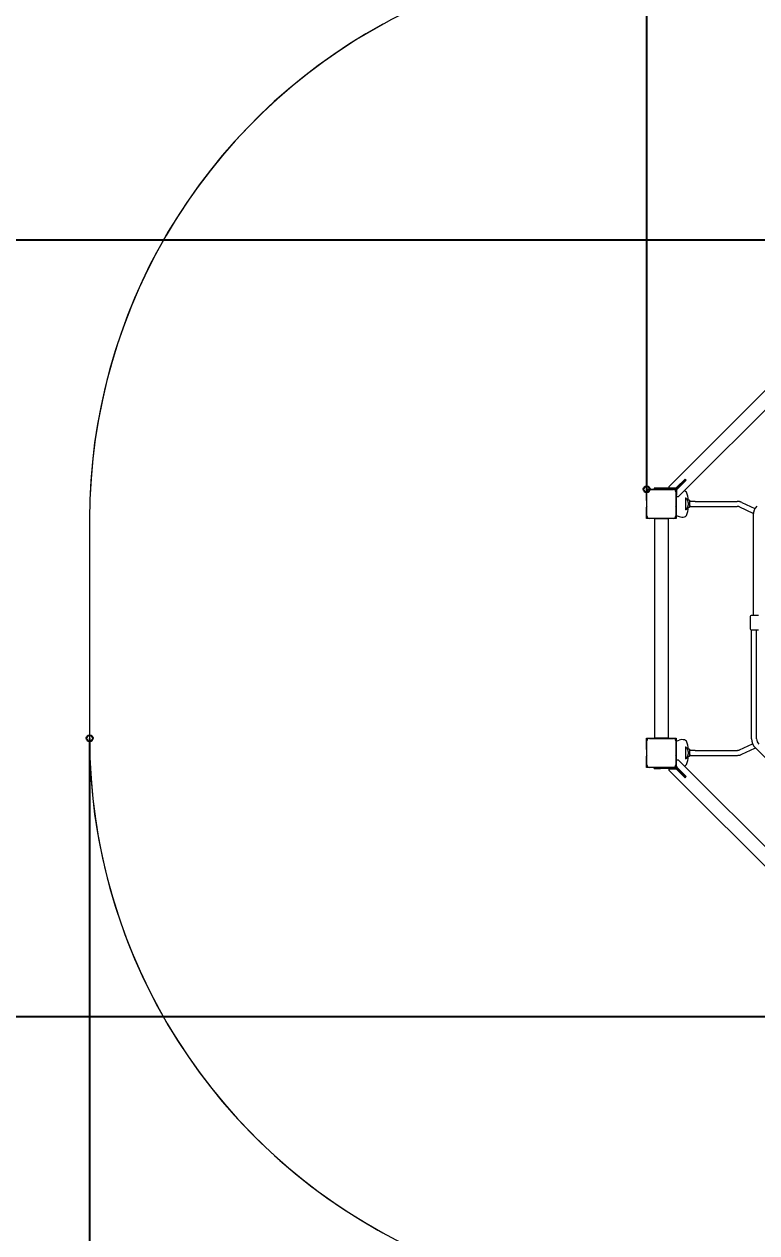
# Model space of a CAD drawing. Extents: x -11140 to 8860, y -4637 to 15363.
# Drawn here: x -3232 to -880, y -1945 to 1939 of the extents above; entities that cross this region are included whole.
import ezdxf

# ---------------------------------------------------------------- set-up
doc = ezdxf.new("R2010")
doc.units = 0
doc.header["$LTSCALE"] = 5
doc.header["$PDMODE"] = 33
doc.header["$PDSIZE"] = 20
for name, color, linetype in [('PRODUCT', 3, 'CONTINUOUS'), ('REFERENCE', 9, 'CONTINUOUS'), ('REVIEW_REQUIRED', 30, 'CONTINUOUS'), ('SAFETY_ZONE', 1, 'CONTINUOUS')]:
    doc.layers.add(name, color=color, linetype=linetype)
doc.styles.add('LG1', font='arial.ttf', dxfattribs={"height": 185})
doc.dimstyles.new('LG_DIM', dxfattribs={"dimtxt": 185, "dimasz": 120, "dimexe": 50, "dimexo": 1, "dimgap": 50, "dimtad": 1, "dimdec": 0, "dimrnd": 10, "dimtxsty": 'LG1', "dimcen": 2.5, "dimclrt": 4, "dimadec": 4, "dimazin": 3, "dimtfac": 1, "dimtdec": 0, "dimtmove": 0, "dimatfit": 3, "dimarcsym": 0})

# ---------------------------------------------------------------- blocks, each defined once
blk = doc.blocks.new('*D4')
at = {"layer": 'REFERENCE', "color": 0, "transparency": 16777216}
for p in [(-3021.5, -355.6), (3050.1, -354.6), (3050.1, -3761.6)]:
    blk.add_point(p, dxfattribs=at)
at = {"layer": 'REVIEW_REQUIRED', "color": 0, "lineweight": -2, "transparency": 16777216}
for p, q in [((-3021.5, -356.6), (-3021.5, -3811.6)), ((3050.1, -355.6), (3050.1, -3811.6)), ((-2901.5, -3761.6), (-1139.3, -3761.6)), ((2930.1, -3761.6), (546.8, -3761.6))]:
    blk.add_line(p, q, dxfattribs=at)
at = {"layer": 'REVIEW_REQUIRED', "color": 0, "transparency": 16777216}
for points in [[(-2901.5, -3741.6), (-2901.5, -3781.6), (-3021.5, -3761.6)], [(2930.1, -3741.6), (2930.1, -3781.6), (3050.1, -3761.6)]]:
    blk.add_solid(points, dxfattribs=at)
at = {"layer": 'REVIEW_REQUIRED', "color": 4, "transparency": 16777216, "insert": (-296.3, -3761.6), "char_height": 185, "attachment_point": 5, "style": 'LG1'}
blk.add_mtext('\\A1;6070 mm\\P [(19\'-11{\\H1.000000x;\\S1/4;}" in)]', dxfattribs=at)
blk = doc.blocks.new('*D6')
at = {"layer": 'REFERENCE', "color": 0, "transparency": 16777216}
for p in [(1261.8, 3785.2), (-1233.2, 444.4), (1261.8, 444.4)]:
    blk.add_point(p, dxfattribs=at)
at = {"layer": 'REVIEW_REQUIRED', "color": 0, "lineweight": -2, "transparency": 16777216}
for p, q in [((-1233.2, 445.4), (-1233.2, 3835.2)), ((1261.8, 445.4), (1261.8, 3835.2)), ((-1113.2, 3785.2), (-610.1, 3785.2)), ((1141.8, 3785.2), (908.1, 3785.2))]:
    blk.add_line(p, q, dxfattribs=at)
at = {"layer": 'REVIEW_REQUIRED', "color": 0, "transparency": 16777216}
for points in [[(-1113.2, 3805.2), (-1113.2, 3765.2), (-1233.2, 3785.2)], [(1141.8, 3805.2), (1141.8, 3765.2), (1261.8, 3785.2)]]:
    blk.add_solid(points, dxfattribs=at)
at = {"layer": 'REVIEW_REQUIRED', "color": 4, "transparency": 16777216, "insert": (149, 3785.2), "char_height": 185, "attachment_point": 5, "style": 'LG1'}
blk.add_mtext('\\A1;2500 mm\\P [(8\'-2{\\H1.000000x;\\S5/16;}" in)]', dxfattribs=at)
blk = doc.blocks.new('*D7')
at = {"layer": 'REFERENCE', "color": 0, "transparency": 16777216}
for p in [(-433.2, 1244.4), (-4396.1, -1250.6), (-433.2, -1250.6)]:
    blk.add_point(p, dxfattribs=at)
at = {"layer": 'REVIEW_REQUIRED', "color": 0, "lineweight": -2, "transparency": 16777216}
for p, q in [((-434.2, 1244.4), (-4446.1, 1244.4)), ((-4396.1, 1124.4), (-4396.1, 212.7)), ((-4396.1, -1130.6), (-4396.1, -687)), ((-434.2, -1250.6), (-4446.1, -1250.6))]:
    blk.add_line(p, q, dxfattribs=at)
at = {"layer": 'REVIEW_REQUIRED', "color": 0, "transparency": 16777216}
for points in [[(-4416.1, 1124.4), (-4376.1, 1124.4), (-4396.1, 1244.4)], [(-4416.1, -1130.6), (-4376.1, -1130.6), (-4396.1, -1250.6)]]:
    blk.add_solid(points, dxfattribs=at)
at = {"layer": 'REVIEW_REQUIRED', "color": 4, "transparency": 16777216, "insert": (-4396.1, -237.1), "char_height": 185, "attachment_point": 5, "style": 'LG1'}
blk.add_mtext('\\A1;2500 mm\\P [(8\'-2{\\H1.000000x;\\S5/16;}" in)]', dxfattribs=at)
blk = doc.blocks.new('Variteemalayerit')
at = {"layer": 'REVIEW_REQUIRED', "invisible_edges": 15}
blk.add_3dface([(-10000, -10000, -5), (10000, -10000, -5), (10000, 10000, -5), (-10000, 10000, -5)], dxfattribs=at)

msp = doc.modelspace()

# ---------------------------------------------------------------- linework, layer by layer
at = {"layer": 'PRODUCT', "linetype": 'Continuous', "lineweight": 0}
for p, q in [((-1161.6, 453.7), (-442.8, 1172.5)), ((-408.7, 1143), (-1132.1, 419.6)), ((-1137.5, 449.5), (-1110.2, 476.9)), ((-1106.6, 473.3), (-1136.3, 443.7)), ((-1112.3, 470.5), (-1136.2, 446.6)), ((-1112.3, 470.5), (-1108.8, 474)), ((-1110.9, 476.2), (-1108.8, 474)), ((-1110.2, 476.9), (-1106.6, 473.3)), ((-1233.7, 444.9), (-1197.2, 444.9)), ((-1233.7, 408.4), (-1233.7, 444.9)), ((-1232.7, 358.9), (-1232.7, 435.9)), ((-1224.7, 443.9), (-1147.7, 443.9)), ((-1209.2, 447.9), (-1209.2, 444.9)), ((-1189.2, 447.9), (-1209.2, 447.9)), ((-1209.2, 444.9), (-1189.2, 444.9)), ((-1140.4, 447.9), (-1189.2, 447.9)), ((-1140.4, 444.9), (-1189.2, 444.9)), ((-1175.2, 444.9), (-1138.7, 444.9)), ((-1161.7, 447.9), (-1161.7, 449.9)), ((-1161.6, 449.9), (-1161.7, 449.9)), ((-1161.7, 444.9), (-1161.7, 444.9)), ((-1156, 448.1), (-1141.1, 448.1)), ((-1139.7, 435.9), (-1139.7, 358.9)), ((-1138.7, 444.9), (-1138.7, 408.4)), ((-1138.7, 434.9), (-1137.8, 435.2)), ((-1137.5, 449.5), (-1138.3, 448.8)), ((-1137.8, 440.2), (-1137.8, 425.3)), ((-1138.7, 408.4), (-1138.7, 386.4)), ((-1108.7, 417.1), (-1108.7, 377.7)), ((-1100.7, 392.6), (-1100.7, 392.6)), ((-1095.7, 408.8), (-1099.7, 408.9)), ((-1095.7, 397.4), (-1099.7, 397.4)), ((-1099.7, 397.4), (-1095.7, 397.4)), ((-1095.7, 408.8), (-1095.7, 397.4)), ((-1091.7, 405.4), (-1095.7, 405.4)), ((-1095.7, 397.4), (-1095.7, 386)), ((-1091.7, 389.4), (-1095.7, 389.4)), ((-1077.7, 405.4), (-1091.7, 405.4)), ((-1091.7, 389.4), (-1077.7, 389.4)), ((-1077.7, 405.4), (-942.9, 405.4)), ((-1077.7, 389.4), (-942.9, 389.4)), ((-928.2, 402.1), (-886.1, 382.1)), ((-1233.7, 349.9), (-1233.7, 386.4)), ((-1197.2, 349.9), (-1233.7, 349.9)), ((-1147.7, 350.9), (-1224.7, 350.9)), ((-1138.7, 349.9), (-1175.2, 349.9)), ((-1138.7, 386.4), (-1138.7, 349.9)), ((-1138.7, 359.9), (-1129.2, 356.6)), ((-1095.7, 386), (-1099.7, 385.8)), ((-935.1, 387.6), (-892.9, 367.7)), ((-891.7, 361.4), (-891.7, 38.4)), ((-1163.7, 349.4), (-1208.7, 349.4)), ((-1208.7, 349.4), (-1208.7, -354.6)), ((-1163.7, -354.6), (-1163.7, 349.4)), ((-901.2, 35.4), (-901.2, -4.6)), ((-886.2, 38.4), (-898.2, 38.4)), ((-874.2, 38.4), (-886.2, 38.4)), ((-898.2, -7.6), (-886.2, -7.6)), ((-896.7, -357.6), (-896.7, -7.6)), ((-886.2, -7.6), (-874.2, -7.6)), ((-880.7, -357.6), (-880.7, -7.6)), ((-1233.7, -355.1), (-1197.2, -355.1)), ((-1233.7, -391.6), (-1233.7, -355.1)), ((-1232.7, -441.1), (-1232.7, -364.1)), ((-1224.7, -356.1), (-1147.7, -356.1)), ((-1208.7, -354.6), (-1163.7, -354.6)), ((-1175.2, -355.1), (-1138.7, -355.1)), ((-1139.7, -364.1), (-1139.7, -441.1)), ((-1138.7, -355.1), (-1138.7, -391.6)), ((-1138.7, -365.1), (-1129.2, -361.9)), ((-1108.7, -382.9), (-1108.7, -422.3)), ((-935.1, -392.9), (-893.5, -373.2)), ((-928.2, -407.3), (-886.1, -387.4)), ((-376.1, -898.8), (-885.1, -385.8)), ((-1233.7, -450.1), (-1233.7, -413.6)), ((-1138.7, -391.6), (-1138.7, -413.6)), ((-1138.7, -413.6), (-1138.7, -450.1)), ((-1131.8, -425.2), (-408.4, -1148.6)), ((-1100.7, -407.4), (-1100.7, -407.4)), ((-1095.7, -391.2), (-1099.7, -391.1)), ((-1099.7, -402.6), (-1095.7, -402.6)), ((-1095.7, -402.6), (-1099.7, -402.6)), ((-1095.7, -414), (-1099.7, -414.2)), ((-1095.7, -391.2), (-1095.7, -402.6)), ((-1091.7, -394.6), (-1095.7, -394.6)), ((-1095.7, -402.6), (-1095.7, -414)), ((-1091.7, -410.6), (-1095.7, -410.6)), ((-1077.7, -394.6), (-1091.7, -394.6)), ((-1091.7, -410.6), (-1077.7, -410.6)), ((-1077.7, -394.6), (-942.9, -394.6)), ((-1077.7, -410.6), (-942.9, -410.6)), ((-1197.2, -450.1), (-1233.7, -450.1)), ((-1147.7, -449.1), (-1224.7, -449.1)), ((-1209.2, -453.1), (-1209.2, -450.1)), ((-1189.2, -450.1), (-1209.2, -450.1)), ((-1209.2, -453.1), (-1189.2, -453.1)), ((-1140.4, -450.1), (-1189.2, -450.1)), ((-1140.4, -453.1), (-1189.2, -453.1)), ((-1138.7, -450.1), (-1175.2, -450.1)), ((-1161.7, -450.1), (-1161.7, -450.1)), ((-1161.7, -453.1), (-1161.7, -455.1)), ((-1161.7, -455.1), (-1161.3, -455.1)), ((-442.5, -1178.1), (-1161.3, -459.3)), ((-1155.6, -453.7), (-1140.7, -453.7)), ((-1138.7, -440.1), (-1137.4, -440.6)), ((-1137.2, -455.1), (-1138.3, -454)), ((-1137.4, -445.8), (-1137.4, -430.9)), ((-1137.2, -455.1), (-1109.8, -482.5)), ((-1112.3, -475.8), (-1136.2, -451.9)), ((-1106.3, -478.9), (-1136, -449.3)), ((-1108.8, -479.3), (-1112.3, -475.8)), ((-1110.9, -481.4), (-1108.8, -479.3)), ((-1109.8, -482.5), (-1106.3, -478.9))]:
    msp.add_line(p, q, dxfattribs=at)
for centre, radius, start, end in [((-1224.7, 435.9), 8, 90, 180), ((-1197.2, 436.9), 8, 61.045, 90), ((-1175.2, 436.9), 8, 90, 118.955), ((-1147.7, 435.9), 8, 0, 90), ((-1141.1, 453.1), 5, 269.994, 315), ((-1140.4, 450.9), 3, 270, 315), ((-1140.4, 450.9), 6, 270, 315), ((-1144.7, 438.9), 11, 58.7146, 60.3027), ((-1132.8, 440.2), 5, 135, 179.994), ((-1144.7, 438.9), 11, 31.8634, 42.5011), ((-1118.7, 407.9), 32, 76.8467, 78.6612), ((-1113.3, 431.3), 8, 24.653, 76.8467), ((-1169.6, 405.4), 70, 2.883, 24.653), ((-1225.7, 408.4), 8, 180, 208.955), ((-1225.7, 386.4), 8, 151.045, 180), ((-1146.7, 408.4), 8, 331.045, 0), ((-1146.7, 386.4), 8, 0, 28.955), ((-851.7, 361.4), 40, 134.7719, 180), ((-1224.7, 358.9), 8, 180, 270), ((-1197.2, 357.9), 8, 270, 298.955), ((-1175.2, 357.9), 8, 241.045, 270), ((-1147.7, 358.9), 8, 270, 0), ((-1118.7, 386.9), 32, 251, 283.1533), ((-1113.3, 363.5), 8, 283.1533, 335.347), ((-1169.6, 389.3), 70, 335.347, 357.117), ((-898.2, 35.4), 3, 90, 180), ((-898.2, -4.6), 3, 180, 270), ((-1224.7, -364.1), 8, 90, 180), ((-1197.2, -363.1), 8, 61.045, 90), ((-1175.2, -363.1), 8, 90, 118.955), ((-1147.7, -364.1), 8, 0, 90), ((-1118.7, -392.1), 32, 76.8467, 109), ((-1113.3, -368.7), 8, 24.653, 76.8467), ((-1169.6, -394.6), 70, 2.883, 24.653), ((-856.7, -357.6), 40, 180, 224.7719), ((-856.7, -357.6), 24, 180, 224.7719), ((-1225.7, -391.6), 8, 180, 208.955), ((-1225.7, -413.6), 8, 151.045, 180), ((-1146.7, -391.6), 8, 331.045, 0), ((-1146.7, -413.6), 8, 0, 28.955), ((-1169.6, -410.7), 70, 335.347, 357.117), ((-1224.7, -441.1), 8, 180, 270), ((-1197.2, -442.1), 8, 270, 298.955), ((-1175.2, -442.1), 8, 241.045, 270), ((-1147.7, -441.1), 8, 270, 0), ((-1140.7, -458.7), 5, 45, 90.006), ((-1140.4, -456.1), 6, 45, 90), ((-1140.4, -456.1), 3, 45, 90), ((-1144.7, -444.1), 11, 298.1869, 301.2995), ((-1132.4, -445.8), 5, 180.006, 225), ((-1144.7, -444.1), 11, 317.5027, 328.1366), ((-1118.7, -413.1), 32, 281.3388, 283.1533), ((-1113.3, -436.5), 8, 283.1533, 335.347)]:
    msp.add_arc(centre, radius, start, end, dxfattribs=at)
for points, weights in [([(-1161.6, 448.1), (-1161.6, 451.7), (-1161.6, 453.7), (-1161.6, 453.7)], [1, 0.910683602523, 0.910683602523, 1]), ([(-1156, 448.1), (-1158, 448.1), (-1159.9, 448.1), (-1161.6, 448.1)], [1, 0.977283884193, 0.977283884193, 1]), ([(-1137.8, 419.6), (-1137.8, 421.3), (-1137.8, 423.3), (-1137.8, 425.3)], [1, 0.977283884193, 0.977283884193, 1]), ([(-1132.1, 419.6), (-1132.1, 419.6), (-1134.2, 419.6), (-1137.8, 419.6)], [1, 0.910683602523, 0.910683602523, 1]), ([(-1137.4, -425.2), (-1133.8, -425.2), (-1131.8, -425.2), (-1131.8, -425.2)], [1, 0.910683602523, 0.910683602523, 1]), ([(-1137.4, -430.9), (-1137.4, -428.9), (-1137.4, -426.9), (-1137.4, -425.2)], [1, 0.977283884193, 0.977283884193, 1]), ([(-1161.3, -459.3), (-1161.3, -459.3), (-1161.3, -457.3), (-1161.3, -453.7)], [1, 0.910683602523, 0.910683602523, 1]), ([(-1161.3, -453.7), (-1159.6, -453.7), (-1157.6, -453.7), (-1155.6, -453.7)], [1, 0.977283884193, 0.977283884193, 1])]:
    msp.add_rational_spline(points, weights, degree=3, dxfattribs=at)
for points, knots in [([(-1136.1, 445.8), (-1136.1, 445.8), (-1136.1, 445.8), (-1135.9, 445.5), (-1135.7, 445.2), (-1135.5, 444.9), (-1135.5, 444.9), (-1135.5, 444.9)], [0.054256664, 0.054256664, 0.054256664, 0.054256664, 0.054256755, 0.054256755, 0.055358265, 0.055358265, 0.055358324, 0.055358324, 0.055358324, 0.055358324]), ([(-1108.7, 417.1), (-1108.1, 416.8), (-1107.6, 416.5), (-1106.9, 416), (-1106.7, 415.8), (-1106.3, 415.4), (-1106.2, 415.2), (-1106, 414.9)], [0.000000242, 0.000000242, 0.000000242, 0.000000242, 0.002114103, 0.002114103, 0.003171033, 0.003171033, 0.004227963, 0.004227963, 0.004227963, 0.004227963]), ([(-1101.2, 404.5), (-1101.1, 404.1), (-1101, 403.6), (-1100.8, 402.8), (-1100.8, 402.5), (-1100.7, 401.9), (-1100.7, 401.6), (-1100.6, 400.7), (-1100.5, 400), (-1100.5, 399), (-1100.5, 398.7), (-1100.5, 398), (-1100.5, 397.7), (-1100.5, 397.4)], [0.000143327, 0.000143327, 0.000143327, 0.000143327, 0.002148725, 0.002148725, 0.003151424, 0.003151424, 0.004154123, 0.004154123, 0.006159521, 0.006159521, 0.00716222, 0.00716222, 0.008164918, 0.008164918, 0.008164918, 0.008164918]), ([(-1100.5, 397.4), (-1100.5, 397), (-1100.5, 396.7), (-1100.5, 396), (-1100.5, 395.7), (-1100.5, 394.7), (-1100.6, 394.1), (-1100.7, 392.8), (-1100.8, 392.2), (-1101, 391.2), (-1101.1, 390.7), (-1101.2, 390.2)], [0.008164918, 0.008164918, 0.008164918, 0.008164918, 0.009167239, 0.009167239, 0.01016956, 0.01016956, 0.012174201, 0.012174201, 0.014178842, 0.014178842, 0.016183483, 0.016183483, 0.016183483, 0.016183483]), ([(-928.2, 402.1), (-929.2, 402.5), (-930.1, 402.9), (-932, 403.6), (-933, 403.9), (-934.9, 404.4), (-935.9, 404.7), (-937.9, 405), (-938.9, 405.1), (-940.9, 405.3), (-941.9, 405.4), (-942.9, 405.4)], [5.8817596, 5.8817596, 5.8817596, 5.8817596, 5.9620447, 5.9620447, 6.0423299, 6.0423299, 6.122615, 6.122615, 6.2029002, 6.2029002, 6.2831853, 6.2831853, 6.2831853, 6.2831853]), ([(-935.1, 387.6), (-935.6, 387.8), (-936.1, 388), (-937.1, 388.4), (-937.6, 388.6), (-938.7, 388.9), (-939.2, 389), (-940.3, 389.2), (-940.8, 389.3), (-941.8, 389.3), (-942.4, 389.4), (-942.9, 389.4)], [5.8817596, 5.8817596, 5.8817596, 5.8817596, 5.9620447, 5.9620447, 6.0423299, 6.0423299, 6.122615, 6.122615, 6.2029002, 6.2029002, 6.2831853, 6.2831853, 6.2831853, 6.2831853]), ([(-1106, 379.8), (-1106.3, 379.4), (-1106.7, 378.9), (-1107.3, 378.4), (-1107.6, 378.2), (-1108.1, 377.9), (-1108.4, 377.8), (-1108.7, 377.7)], [0.000000486, 0.000000486, 0.000000486, 0.000000486, 0.002114988, 0.002114988, 0.003172238, 0.003172238, 0.004229489, 0.004229489, 0.004229489, 0.004229489]), ([(-891.3, 366.9), (-891.5, 367), (-891.6, 367.1), (-892.2, 367.3), (-892.5, 367.5), (-892.9, 367.7)], [3.50669976, 3.50669976, 3.50669976, 3.50669976, 3.52518431, 3.52518431, 3.56358156, 3.56358156, 3.56358156, 3.56358156]), ([(-1108.7, -382.9), (-1108.1, -383.2), (-1107.6, -383.5), (-1106.9, -384), (-1106.7, -384.2), (-1106.3, -384.6), (-1106.2, -384.8), (-1106, -385.1)], [0.000000242, 0.000000242, 0.000000242, 0.000000242, 0.002114103, 0.002114103, 0.003171033, 0.003171033, 0.004227963, 0.004227963, 0.004227963, 0.004227963]), ([(-886.1, -387.4), (-885.7, -387.2), (-885.4, -387.1), (-884.8, -386.8), (-884.6, -386.7), (-884.3, -386.6)], [2.71960375, 2.71960375, 2.71960375, 2.71960375, 2.75800099, 2.75800099, 2.78901996, 2.78901996, 2.78901996, 2.78901996]), ([(-1106, -420.2), (-1106.3, -420.6), (-1106.7, -421.1), (-1107.3, -421.6), (-1107.6, -421.8), (-1108.1, -422.1), (-1108.4, -422.2), (-1108.7, -422.3)], [0.000000486, 0.000000486, 0.000000486, 0.000000486, 0.002114988, 0.002114988, 0.003172238, 0.003172238, 0.004229489, 0.004229489, 0.004229489, 0.004229489]), ([(-1101.2, -395.5), (-1101.1, -395.9), (-1101, -396.4), (-1100.8, -397.2), (-1100.8, -397.5), (-1100.7, -398.1), (-1100.7, -398.4), (-1100.6, -399.3), (-1100.5, -400), (-1100.5, -401), (-1100.5, -401.3), (-1100.5, -402), (-1100.5, -402.3), (-1100.5, -402.6)], [0.000143327, 0.000143327, 0.000143327, 0.000143327, 0.002148725, 0.002148725, 0.003151424, 0.003151424, 0.004154123, 0.004154123, 0.006159521, 0.006159521, 0.00716222, 0.00716222, 0.008164918, 0.008164918, 0.008164918, 0.008164918]), ([(-1100.5, -402.6), (-1100.5, -403), (-1100.5, -403.3), (-1100.5, -404), (-1100.5, -404.3), (-1100.5, -405.3), (-1100.6, -405.9), (-1100.7, -407.2), (-1100.8, -407.8), (-1101, -408.8), (-1101.1, -409.3), (-1101.2, -409.8)], [0.008164918, 0.008164918, 0.008164918, 0.008164918, 0.009167239, 0.009167239, 0.01016956, 0.01016956, 0.012174201, 0.012174201, 0.014178842, 0.014178842, 0.016183483, 0.016183483, 0.016183483, 0.016183483]), ([(-942.9, -394.6), (-942.4, -394.6), (-941.8, -394.6), (-940.8, -394.5), (-940.3, -394.4), (-939.2, -394.3), (-938.7, -394.1), (-937.6, -393.8), (-937.1, -393.7), (-936.1, -393.3), (-935.6, -393.1), (-935.1, -392.9)], [3.1415927, 3.1415927, 3.1415927, 3.1415927, 3.2218778, 3.2218778, 3.3021629, 3.3021629, 3.3824481, 3.3824481, 3.4627332, 3.4627332, 3.5430184, 3.5430184, 3.5430184, 3.5430184]), ([(-942.9, -410.6), (-941.9, -410.6), (-940.9, -410.6), (-938.9, -410.4), (-937.9, -410.3), (-935.9, -409.9), (-934.9, -409.7), (-933, -409.2), (-932, -408.8), (-930.1, -408.1), (-929.2, -407.8), (-928.2, -407.3)], [3.1415927, 3.1415927, 3.1415927, 3.1415927, 3.2218778, 3.2218778, 3.3021629, 3.3021629, 3.3824481, 3.3824481, 3.4627332, 3.4627332, 3.5430184, 3.5430184, 3.5430184, 3.5430184]), ([(-1135.5, -450.2), (-1135.5, -450.2), (-1135.5, -450.2), (-1135.7, -450.5), (-1135.9, -450.8), (-1136.1, -451.1)], [0.05095217, 0.05095217, 0.05095217, 0.05095217, 0.050952224, 0.050952224, 0.052053667, 0.052053667, 0.052053667, 0.052053667])]:
    msp.add_open_spline(points, degree=3, knots=knots, dxfattribs=at)
for points in [[(-1106, 414.9), (-1103.8, 411.6), (-1102.3, 408.2), (-1101.2, 404.5)], [(-1101.2, 390.2), (-1102.3, 386.6), (-1103.8, 383.1), (-1106, 379.8)], [(-885.9, 382.1), (-886, 382.1), (-886, 382.1), (-886.1, 382.1)], [(-1106, -385.1), (-1103.8, -388.4), (-1102.3, -391.8), (-1101.2, -395.5)], [(-1101.2, -409.8), (-1102.3, -413.4), (-1103.8, -416.9), (-1106, -420.2)]]:
    msp.add_open_spline(points, degree=3, dxfattribs=at)
at = {"layer": 'SAFETY_ZONE', "linetype": 'Continuous', "lineweight": 0}
msp.add_line((-3022, 348), (-3022, -354), dxfattribs=at)
at = {"layer": 'SAFETY_ZONE', "color": 83, "linetype": 'Continuous', "lineweight": 0}
msp.add_line((-3021.7, 347.7), (-3021.7, -354.3), dxfattribs=at)
for centre, start, end in [((-1207.7, 347.7), 115.6884, 180), ((-1207.7, -354.3), 180, 244.8134)]:
    msp.add_arc(centre, 1814, start, end, dxfattribs=at)
at = {"layer": 'SAFETY_ZONE', "linetype": 'Continuous', "lineweight": 0}
for centre, start, end in [((-1207.7, 348), 118.7587, 180), ((-1207.7, -354), 180, 241.2487)]:
    msp.add_arc(centre, 1814.3, start, end, dxfattribs=at)

# ---------------------------------------------------------------- block references
at = {"layer": 'REVIEW_REQUIRED'}
msp.add_blockref('Variteemalayerit', (-1139.9, 5362.9), dxfattribs=at)

# ---------------------------------------------------------------- dimensions: what is measured, and where the dimension line sits
for base, p1, p2, picture, middle in [((1261.8, 3785.2), (-1233.2, 444.4), (1261.8, 444.4), '*D6', (149, 3785.2)), ((3050.1, -3761.6), (-3021.5, -355.6), (3050.1, -354.6), '*D4', (-296.3, -3761.6))]:
    dim = msp.add_linear_dim(base=base, p1=p1, p2=p2, dimstyle='LG_DIM', dxfattribs=at)
    dim.commit()
    dim.dimension.update_dxf_attribs({"geometry": picture, "text_midpoint": middle, "dimtype": 160})
dim = msp.add_linear_dim(base=(-4396.1, -1250.6), p1=(-433.2, 1244.4), p2=(-433.2, -1250.6), angle=90, dimstyle='LG_DIM', dxfattribs=at)
dim.commit()
dim.dimension.update_dxf_attribs({"geometry": '*D7', "text_midpoint": (-4396.1, -237.1), "dimtype": 160})

doc.saveas('drawing.dxf')
